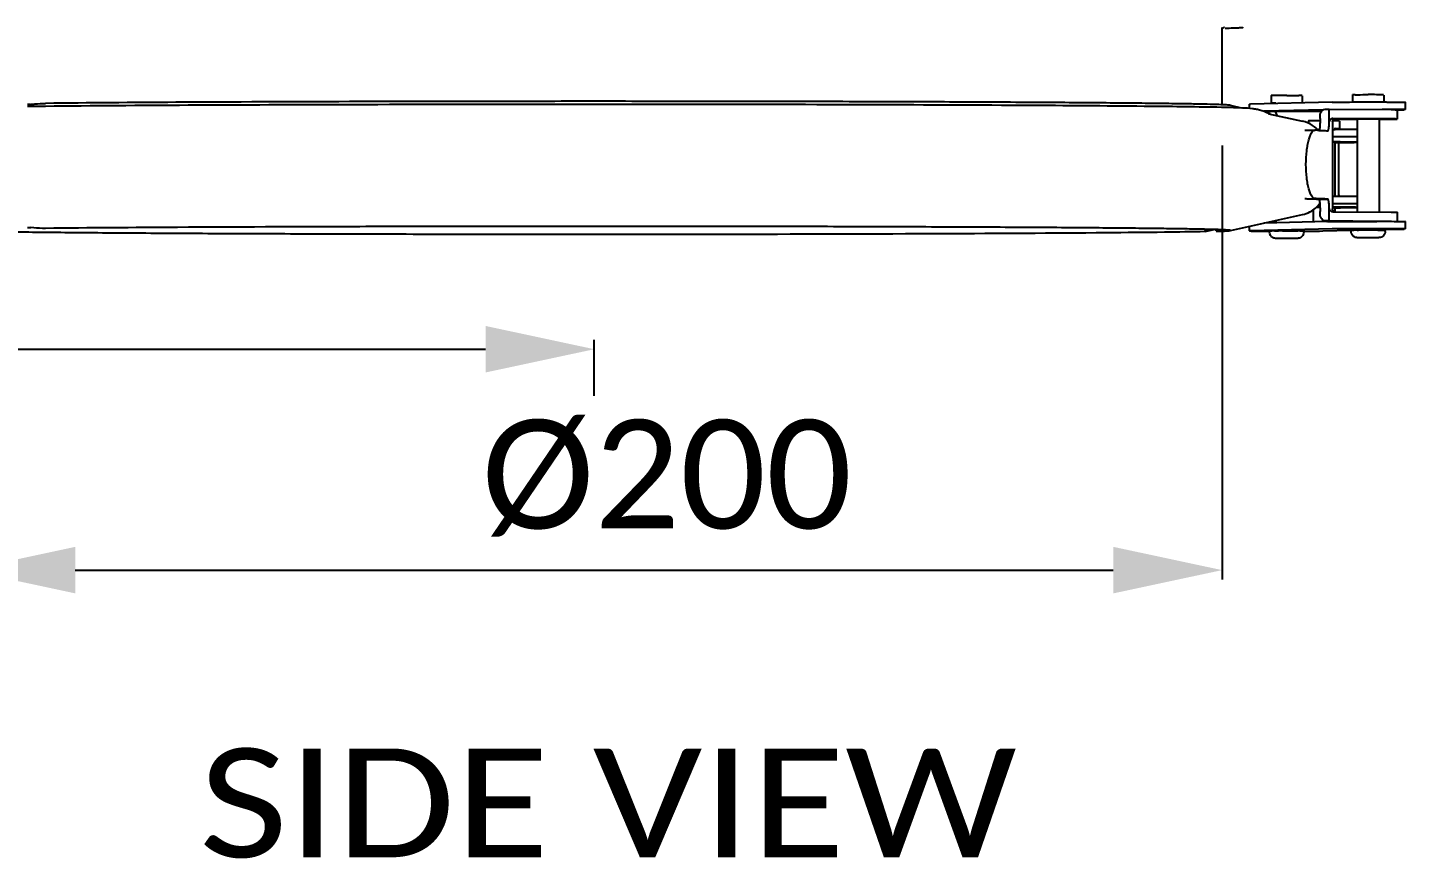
# Model space of a CAD drawing. Header units: millimetres. Extents: x 971 to 5173, y 8 to 3808.
# Drawn here: x 2408.7 to 2630.4, y 2989.9 to 3123.6 of the extents above; entities that cross this region are included whole.
import ezdxf
from ezdxf.enums import TextEntityAlignment as Align

# ---------------------------------------------------------------- set-up
doc = ezdxf.new("R2010")
doc.units = ezdxf.units.MM
doc.header["$LTSCALE"] = 115.5
doc.header["$PDMODE"] = 3
doc.header["$PDSIZE"] = 8
doc.layers.get('0').update_dxf_attribs({"linetype": 'CONTINUOUS'})
doc.layers.get('Defpoints').update_dxf_attribs({"linetype": 'CONTINUOUS'})
doc.styles.get("Standard").update_dxf_attribs({"font": 'calibri.ttf'})
doc.dimstyles.new('DIMSTYLE_4', dxfattribs={"dimtxt": 17.5, "dimasz": 17.5, "dimexe": 1.5, "dimexo": 1, "dimgap": 0.875, "dimtad": 1, "dimdec": 0, "dimdsep": 46, "dimtxsty": 'Standard', "dimblk": '_FILLED', "dimblk1": '_FILLED', "dimblk2": '_FILLED', "dimcen": 0.09, "dimazin": 2, "dimtp": 0.01, "dimtm": 0.01, "dimtfac": 1, "dimtdec": 0, "dimtofl": 0, "dimtmove": 0, "dimatfit": 3, "dimldrblk": '_FILLED', "dimfxl": 1, "dimtolj": 1, "dimarcsym": 0})
doc.dimstyles.new('DIMSTYLE_5', dxfattribs={"dimtxt": 17.5, "dimasz": 17.5, "dimexe": 1.5, "dimexo": 1, "dimgap": 0.875, "dimtad": 1, "dimdsep": 46, "dimtxsty": 'Standard', "dimblk": '_FILLED', "dimblk1": '_FILLED', "dimblk2": '_FILLED', "dimcen": 0.09, "dimazin": 2, "dimtp": 0.01, "dimtm": 0.01, "dimtfac": 1, "dimtofl": 0, "dimtmove": 0, "dimatfit": 3, "dimldrblk": '_FILLED', "dimfxl": 1, "dimtolj": 1, "dimarcsym": 0})

# ---------------------------------------------------------------- blocks, each defined once
blk = doc.blocks.new('_FILLED')
at = {"color": 0, "linetype": 'ByBlock'}
blk.add_solid([(0, 0), (-1, 0.214), (-1, -0.214)], dxfattribs=at)
blk = doc.blocks.new('*D46')
at = {"color": 0, "linetype": 'Continuous', "lineweight": -2}
for p, q in [((2398.89, 3104.65), (2398.89, 3034.83)), ((2600.89, 3104.65), (2600.89, 3034.83)), ((2416.39, 3036.33), (2583.39, 3036.33))]:
    blk.add_line(p, q, dxfattribs=at)
at = {"layer": 'Defpoints', "color": 0}
for p in [(2398.89, 3105.65), (2600.89, 3105.65), (2600.89, 3036.33)]:
    blk.add_point(p, dxfattribs=at)
at = {"color": 0, "linetype": 'ByBlock', "lineweight": -2, "xscale": 17.5, "yscale": 17.5, "zscale": 17.5, "rotation": 180}
blk.add_blockref('_FILLED', (2398.89, 3036.33), dxfattribs=at)
at = {"color": 0, "linetype": 'ByBlock', "lineweight": -2, "xscale": 17.5, "yscale": 17.5, "zscale": 17.5}
blk.add_blockref('_FILLED', (2600.89, 3036.33), dxfattribs=at)
at = {"color": 0, "insert": (2511.56, 3060.53), "char_height": 17.5, "attachment_point": 2, "line_spacing_factor": 0.9}
blk.add_mtext('\\A1;%%c200', dxfattribs=at)
blk = doc.blocks.new('*D47')
at = {"color": 0, "linetype": 'Continuous', "lineweight": -2}
for p, q in [((2107.29, 3212.64), (2107.29, 3070.38)), ((2499.89, 3064.38), (2499.89, 3073.38)), ((2124.79, 3071.88), (2482.39, 3071.88))]:
    blk.add_line(p, q, dxfattribs=at)
at = {"layer": 'Defpoints', "color": 0}
for p in [(2107.29, 3213.64), (2499.89, 3071.88), (2499.89, 3063.38)]:
    blk.add_point(p, dxfattribs=at)
at = {"color": 0, "linetype": 'ByBlock', "lineweight": -2, "xscale": 17.5, "yscale": 17.5, "zscale": 17.5, "rotation": 180}
blk.add_blockref('_FILLED', (2107.29, 3071.88), dxfattribs=at)
at = {"color": 0, "linetype": 'ByBlock', "lineweight": -2, "xscale": 17.5, "yscale": 17.5, "zscale": 17.5}
blk.add_blockref('_FILLED', (2499.89, 3071.88), dxfattribs=at)
at = {"color": 0, "insert": (2303.2, 3096.09), "char_height": 17.5, "attachment_point": 2, "line_spacing_factor": 0.9}
blk.add_mtext('\\A1;393', dxfattribs=at)

msp = doc.modelspace()

# ---------------------------------------------------------------- linework, layer by layer
at = {"color": 0, "linetype": 'Continuous'}
for p, q in [((2600.88919, 3111.21581), (2600.88919, 3123.65423)), ((2600.89326, 3123.60947), (2600.88919, 3123.6091)), ((2601.08678, 3123.60939), (2601.08324, 3123.60902)), ((2608.77461, 3112.66555), (2608.77461, 3111.56557)), ((2609.4802, 3112.72621), (2609.36812, 3112.72539)), ((2613.30104, 3112.72435), (2613.21002, 3112.72515)), ((2613.77461, 3112.66555), (2613.77461, 3111.56557)), ((2621.88783, 3112.78049), (2621.88783, 3111.68052)), ((2626.88783, 3112.78049), (2626.88783, 3111.68052)), ((2602.18979, 3111.13719), (2603.94238, 3110.75179)), ((2605.27461, 3110.67331), (2605.27461, 3111.31558)), ((2618.58956, 3111.64038), (2605.47633, 3111.32544)), ((2617.21485, 3110.40738), (2607.59627, 3110.17638)), ((2609.16044, 3110.18293), (2616.90657, 3110.17156)), ((2609.3396, 3111.50597), (2609.46801, 3111.505)), ((2609.46801, 3111.505), (2609.49374, 3111.50482)), ((2609.49374, 3111.50482), (2609.50807, 3111.50473)), ((2609.52461, 3111.46558), (2609.52461, 3111.42266)), ((2617.64078, 3110.51911), (2618.13453, 3110.51969)), ((2618.13453, 3110.51969), (2628.08453, 3110.43734)), ((2618.13453, 3108.51973), (2618.13453, 3110.51969)), ((2625.93056, 3111.66757), (2626.14418, 3111.66718)), ((2626.14418, 3111.66718), (2626.18553, 3111.6671)), ((2626.18553, 3111.6671), (2626.48205, 3111.66645)), ((2626.48205, 3111.66645), (2626.88505, 3111.66538)), ((2628.10042, 3110.46066), (2627.89579, 3110.46165)), ((2629.07359, 3110.45449), (2628.95698, 3110.45539)), ((2629.05824, 3110.41911), (2629.05824, 3108.91914)), ((2629.05885, 3110.39361), (2630.18611, 3110.42068)), ((2630.38783, 3110.43054), (2630.38783, 3111.63052)), ((2608.33368, 3109.78614), (2613.82946, 3108.5776)), ((2614.76602, 3108.56705), (2614.76602, 3108.26512)), ((2616.65321, 3109.01799), (2616.65321, 3109.51798)), ((2618.64808, 3108.44925), (2618.64808, 3094.44953)), ((2618.90889, 3108.62867), (2618.70187, 3108.62974)), ((2628.08453, 3108.93738), (2618.70278, 3109.01502)), ((2619.04565, 3108.62781), (2618.90889, 3108.62867)), ((2618.94506, 3108.90015), (2622.63783, 3108.89145)), ((2619.00441, 3108.62807), (2618.99279, 3108.90327)), ((2619.76602, 3108.56705), (2619.76602, 3107.46707)), ((2622.13783, 3108.91916), (2622.15033, 3108.92065)), ((2622.63783, 3108.92817), (2622.63783, 3093.98276)), ((2626.13783, 3108.92797), (2626.13783, 3093.95379)), ((2626.63783, 3108.91911), (2626.62533, 3108.91762)), ((2629.03229, 3108.91599), (2629.05824, 3108.9191)), ((2614.2144, 3107.11573), (2615.78977, 3107.11467)), ((2615.78953, 3107.11467), (2615.7979, 3107.11455)), ((2616.17339, 3107.25068), (2616.53324, 3107.25164)), ((2616.46841, 3107.09401), (2616.66531, 3107.08738)), ((2618.6474, 3107.25531), (2619.02764, 3107.25564)), ((2619.01602, 3107.36707), (2619.01602, 3107.25547)), ((2619.02764, 3107.25564), (2619.05653, 3107.25549)), ((2619.03628, 3107.40758), (2619.03063, 3107.40236)), ((2619.03771, 3107.40626), (2619.0869, 3107.4066)), ((2619.0869, 3107.4066), (2619.19586, 3107.40743)), ((2622.63783, 3107.25416), (2622.43559, 3107.25446)), ((2622.63783, 3106.05419), (2622.43559, 3106.05448)), ((2619.01602, 3105.20167), (2619.01602, 3096.45566)), ((2619.02316, 3105.1561), (2619.65671, 3105.1576)), ((2619.51602, 3105.19275), (2619.45888, 3105.18954)), ((2619.64683, 3096.769), (2619.64683, 3105.15774)), ((2616.44982, 3094.73096), (2616.06972, 3094.73063)), ((2616.63799, 3094.73111), (2616.44982, 3094.73096)), ((2616.45209, 3096.03101), (2617.93139, 3096.03274)), ((2616.66531, 3096.0876), (2616.46841, 3096.09424)), ((2619.01602, 3094.70189), (2619.01602, 3094.01273)), ((2619.01981, 3094.65631), (2619.13262, 3094.65654)), ((2619.51602, 3094.69296), (2619.45888, 3094.68976)), ((2622.63783, 3096.45438), (2622.43559, 3096.45468)), ((2622.63783, 3095.25441), (2622.43559, 3095.2547)), ((2602.23506, 3090.98431), (2613.82946, 3093.53394)), ((2617.84583, 3092.42291), (2607.66516, 3092.1784)), ((2615.51602, 3094.28579), (2615.51602, 3092.36695)), ((2616.65321, 3093.51831), (2616.65321, 3094.0183)), ((2617.64078, 3092.51948), (2617.57268, 3092.52209)), ((2618.13453, 3092.52006), (2617.64078, 3092.51948)), ((2618.02973, 3092.41589), (2618.58956, 3092.42933)), ((2618.13453, 3092.52006), (2618.13453, 3094.52002)), ((2625.78258, 3092.45676), (2618.13453, 3092.52006)), ((2618.6613, 3094.01738), (2618.70278, 3094.01533)), ((2618.70278, 3094.01533), (2628.08453, 3093.93768)), ((2619.03299, 3094.01259), (2619.06325, 3094.33035)), ((2619.06325, 3094.33035), (2619.11303, 3094.61646)), ((2625.78258, 3092.4682), (2625.93056, 3092.46796)), ((2625.93056, 3092.46796), (2626.33123, 3092.46718)), ((2626.33123, 3092.46718), (2626.39972, 3092.46703)), ((2629.05824, 3093.91944), (2629.05824, 3092.45477)), ((2629.07467, 3092.45485), (2629.21072, 3092.45372)), ((2630.38783, 3091.23093), (2630.38783, 3092.43091)), ((2598.09998, 3091.17247), (2598.17632, 3090.81104)), ((2598.17632, 3090.81104), (2599.60642, 3091.13599)), ((2599.92685, 3090.8553), (2599.86787, 3091.12966)), ((2605.27461, 3090.916), (2605.27461, 3091.65271)), ((2605.47633, 3090.92585), (2605.27461, 3090.91599)), ((2618.58956, 3091.24079), (2605.47633, 3090.92585)), ((2608.52461, 3090.716), (2608.52461, 3090.866)), ((2608.81176, 3090.92307), (2608.87716, 3090.92394)), ((2609.32514, 3090.92793), (2609.46897, 3090.92882)), ((2609.46792, 3090.92882), (2609.50639, 3090.92904)), ((2609.46897, 3090.92882), (2609.49473, 3090.92897)), ((2609.49473, 3090.92897), (2609.509, 3090.92905)), ((2609.50639, 3090.92904), (2609.642, 3090.92974)), ((2609.509, 3090.92905), (2609.91238, 3090.93089)), ((2609.91238, 3090.93089), (2609.94843, 3090.93102)), ((2610.61859, 3090.93273), (2610.65312, 3090.93279)), ((2611.28333, 3090.93325), (2611.35964, 3090.93324)), ((2611.35964, 3090.93324), (2611.40463, 3090.93323)), ((2611.40463, 3090.93323), (2611.4253, 3090.93322)), ((2612.08235, 3090.93246), (2612.24633, 3090.93209)), ((2612.24633, 3090.93209), (2612.7066, 3090.93062)), ((2612.42297, 3090.93161), (2612.88237, 3090.92986)), ((2612.7066, 3090.93062), (2612.74597, 3090.93046)), ((2612.74597, 3090.93046), (2612.84919, 3090.93001)), ((2612.84919, 3090.93001), (2612.88222, 3090.92986)), ((2612.88222, 3090.92986), (2613.03979, 3090.92905)), ((2612.88237, 3090.92986), (2613.04907, 3090.929)), ((2613.03979, 3090.92905), (2613.0554, 3090.92896)), ((2613.0554, 3090.92896), (2613.08267, 3090.9288)), ((2614.02461, 3090.716), (2614.02461, 3090.866)), ((2617.07288, 3090.90614), (2621.65254, 3091.01613)), ((2621.63783, 3090.83094), (2621.63783, 3090.98094)), ((2622.38783, 3091.23095), (2622.45507, 3091.23422)), ((2622.61753, 3091.04397), (2622.84393, 3091.04509)), ((2622.63783, 3091.23685), (2622.63783, 3091.08094)), ((2625.96895, 3091.04493), (2626.15503, 3091.04399)), ((2626.13783, 3091.23682), (2626.13783, 3091.08094)), ((2626.15055, 3091.12416), (2630.18611, 3091.22108)), ((2626.15503, 3091.04399), (2626.30818, 3091.04307)), ((2626.38783, 3091.23092), (2626.32059, 3091.22765)), ((2627.13783, 3090.83094), (2627.13783, 3090.98094))]:
    msp.add_line(p, q, dxfattribs=at)
for points in [[(2408.71255, 3110.98733), (2410.75135, 3111.00969), (2411.60716, 3111.01781)], [(2619.21303, 3107.25555), (2619.18184, 3107.37221), (2619.17509, 3107.40727)]]:
    msp.add_lwpolyline(points, dxfattribs=at)
for centre, radius, start, end in [((2600.54099, 3128.88867), 5.30742, 274.5781803, 275.8640326), ((2613.41456, 3102.97437), 9.74788, 88.7345192, 88.8813525), ((2622.74118, 3069.99714), 42.84382, 90.5810276, 90.7460456), ((2625.55352, 3020.50007), 92.34324, 89.4601191, 89.6523003), ((2626.51983, 3102.70378), 10.1335, 88.7554352, 88.8940858), ((2609.13466, 3121.25675), 9.74788, 268.7345192, 268.8813525), ((2625.12575, 2503.63296), 606.83501, 89.73846002, 89.85784045), ((2626.48034, 2777.49091), 332.97369, 89.5738333, 89.7212276), ((2604.8792, 3102.66279), 8.00102, 62.2695104, 64.2744661), ((2617.03114, 2855.30218), 253.33031, 90.0849457, 90.3587093), ((2619.37817, 3097.50852), 11.11551, 88.7942935, 88.9340796), ((2611.12286, 2943.52155), 163.65979, 88.1282419, 88.3630921), ((2612.90425, 3104.08541), 4.57582, 41.5317428, 45.4443265), ((2620.19553, 1566.74006), 1539.31605, 89.91662151, 90.057711), ((2620.19731, 1570.05374), 1537.20235, 89.91657313, 90.04263717), ((2617.99504, 2971.95523), 133.25048, 89.5568763, 89.7190942), ((2611.44387, 2943.00234), 153.17433, 88.1202037, 88.3711304), ((2617.07496, 2843.35792), 251.34924, 90.1002496, 90.2392269), ((2620.19553, 1555.94028), 1539.31605, 89.91662151, 90.057711), ((2620.19537, 1556.472), 1539.98431, 89.91665184, 90.057583), ((2617.99504, 2961.45544), 133.25048, 89.5568763, 89.7190942), ((2620.24011, 3094.15584), 1.22157, 155.7935209, 157.2027218), ((2617.99844, 3093.95668), 1.54135, 264.3177585, 265.9919279), ((2617.99449, 3093.89875), 1.48328, 265.9877072, 271.3613263), ((2619.11535, 3094.42633), 0.45903, 223.5916334, 227.1663129), ((2608.90403, 3080.76691), 10.15635, 91.1453662, 91.2878557), ((2609.072, 3072.01269), 18.91217, 90.7884205, 91.1239877), ((2609.8633, 3007.35329), 83.57647, 90.2710519, 90.676064), ((2609.76163, 3016.97799), 73.95123, 90.3381826, 90.685036), ((2611.19439, 2754.20039), 336.73293, 89.9531122, 90.2641428), ((2611.11948, 2762.85842), 328.07469, 90.0874777, 90.2045167), ((2611.29849, 2703.25373), 387.67951, 89.8338111, 89.9746587), ((2612.25582, 2947.11259), 143.8186, 89.5411926, 89.6839785), ((2612.25068, 2946.01318), 144.91802, 89.5428021, 89.6710584), ((2623.13641, 2986.9467), 104.09856, 90.2855923, 90.57324), ((2624.38775, 2178.39248), 912.87681, 89.88940663, 90.11031057), ((2624.29313, 2753.30499), 337.74321, 89.9856486, 90.245848), ((2624.41136, 2719.92795), 371.12025, 89.7595294, 90.0051497), ((2625.89932, 3069.43668), 21.80174, 89.0694808, 89.3203552)]:
    msp.add_arc(centre, radius, start, end, dxfattribs=at)
for points, knots in [([(2601.26854, 3123.64353), (2601.25409, 3123.6308), (2601.18738, 3123.62449), (2601.12912, 3123.61384), (2601.08678, 3123.60939)], [0, 0, 0, 0, 0.311324964, 1, 1, 1, 1]), ([(2604.29598, 3123.64357), (2604.27921, 3123.62889), (2604.2003, 3123.6235), (2604.05555, 3123.60036), (2603.81682, 3123.5864), (2603.33502, 3123.55758), (2602.51973, 3123.52815), (2601.81302, 3123.50735), (2601.40413, 3123.49676)], [0, 0, 0, 0, 0.023074196, 0.075279702, 0.156838524, 0.267679923, 0.576591706, 1, 1, 1, 1]), ([(2609.36812, 3112.72539), (2609.29076, 3112.72477), (2609.15718, 3112.72329), (2608.98484, 3112.72191), (2608.87373, 3112.71783), (2608.80621, 3112.71792), (2608.7893, 3112.70101)], [0, 0, 0, 0, 0.399450296, 0.69414205, 0.876517705, 1, 1, 1, 1]), ([(2611.28197, 3112.73121), (2611.11466, 3112.73121), (2610.51407, 3112.73079), (2609.91348, 3112.72919), (2609.4802, 3112.72621)], [0, 0, 0, 0, 0.278568839, 1, 1, 1, 1]), ([(2611.2811, 3112.73121), (2611.4648, 3112.7312), (2612.10764, 3112.73066), (2612.75048, 3112.72893), (2613.20961, 3112.72515)], [0, 0, 0, 0, 0.285765389, 1, 1, 1, 1]), ([(2613.60486, 3112.7204), (2613.58504, 3112.72078), (2613.48377, 3112.72251), (2613.38249, 3112.72359), (2613.30104, 3112.72435)], [0, 0, 0, 0, 0.195742028, 1, 1, 1, 1]), ([(2613.75991, 3112.70101), (2613.74575, 3112.71516), (2613.69598, 3112.71858), (2613.65397, 3112.71934), (2613.62984, 3112.71988)], [0, 0, 0, 0, 0.453387401, 1, 1, 1, 1]), ([(2622.18333, 3112.83733), (2622.12215, 3112.83653), (2622.03543, 3112.82846), (2621.92585, 3112.83927), (2621.90253, 3112.81595)], [0, 0, 0, 0, 0.649799473, 1, 1, 1, 1]), ([(2622.30723, 3112.83876), (2622.43748, 3112.8401), (2623.13026, 3112.84507), (2623.82307, 3112.84615), (2624.38561, 3112.84615)], [0, 0, 0, 0, 0.188010516, 1, 1, 1, 1]), ([(2626.1139, 3112.84161), (2625.99028, 3112.84239), (2625.41429, 3112.84528), (2624.83829, 3112.84615), (2624.38591, 3112.84615)], [0, 0, 0, 0, 0.214623966, 1, 1, 1, 1]), ([(2626.71542, 3112.83539), (2626.69621, 3112.83576), (2626.59895, 3112.83741), (2626.50168, 3112.83846), (2626.42363, 3112.83921)], [0, 0, 0, 0, 0.197532835, 1, 1, 1, 1]), ([(2626.87314, 3112.81595), (2626.85879, 3112.83029), (2626.80779, 3112.8335), (2626.76484, 3112.83435), (2626.73994, 3112.83489)], [0, 0, 0, 0, 0.448846528, 1, 1, 1, 1]), ([(2409.19744, 3111.27246), (2409.42802, 3111.29873), (2410.22766, 3111.38279), (2411.03098, 3111.44276), (2411.60307, 3111.44899)], [0, 0, 0, 0, 0.288575898, 1, 1, 1, 1]), ([(2411.57284, 3111.01796), (2426.9025, 3111.16983), (2462.2282, 3111.30669), (2507.23553, 3111.3465), (2545.27958, 3111.26846), (2569.67757, 3111.17081), (2588.21458, 3111.02494), (2598.3852, 3110.91016), (2602.20548, 3110.80833)], [0, 0, 0, 0, 0.241251831, 0.555912561, 0.708272547, 0.83994585, 0.939859544, 1, 1, 1, 1]), ([(2602.1898, 3111.13719), (2602.1231, 3111.15186), (2601.93139, 3111.16893), (2601.32991, 3111.21087), (2600.16467, 3111.2506), (2598.28057, 3111.30125), (2595.75548, 3111.34886), (2592.60682, 3111.39681), (2588.85467, 3111.44285), (2584.52355, 3111.48717), (2577.67581, 3111.54605), (2567.91034, 3111.61049), (2554.93016, 3111.67285), (2540.51947, 3111.72147), (2525.0528, 3111.75499), (2508.93215, 3111.77245), (2487.34602, 3111.7735), (2461.86983, 3111.73708), (2434.89989, 3111.63556), (2418.59613, 3111.5252), (2411.60307, 3111.44899)], [0, 0, 0, 0, 0.001074983, 0.003018144, 0.00950073, 0.019413598, 0.032691803, 0.049250161, 0.068981071, 0.091755552, 0.117426697, 0.176770183, 0.245469742, 0.321740211, 0.403599254, 0.488919417, 0.575483424, 0.74337032, 0.889920999, 1, 1, 1, 1]), ([(2602.20548, 3110.80833), (2602.86422, 3110.79078), (2604.05185, 3110.75385), (2605.2408, 3110.69124), (2605.76638, 3110.62439)], [0, 0, 0, 0, 0.554319785, 1, 1, 1, 1]), ([(2605.2746, 3111.31557), (2605.27448, 3111.31988), (2605.30159, 3111.31525), (2605.32988, 3111.32349), (2605.39854, 3111.32224), (2605.44704, 3111.32473), (2605.47633, 3111.32544)], [0, 0, 0, 0, 0.063922566, 0.252586584, 0.565108558, 1, 1, 1, 1]), ([(2605.76638, 3110.62439), (2605.81479, 3110.61823), (2606.08279, 3110.58207), (2606.34945, 3110.53485), (2606.56585, 3110.48692)], [0, 0, 0, 0, 0.180414025, 1, 1, 1, 1]), ([(2606.56585, 3110.48692), (2606.6842, 3110.46071), (2607.29831, 3110.31201), (2607.89596, 3110.0909), (2608.35591, 3109.86902)], [0, 0, 0, 0, 0.191831425, 1, 1, 1, 1]), ([(2607.64952, 3110.15915), (2607.77936, 3110.1611), (2608.283, 3110.16874), (2608.78664, 3110.17675), (2609.16044, 3110.18293)], [0, 0, 0, 0, 0.257797063, 1, 1, 1, 1]), ([(2608.7893, 3111.53012), (2608.80346, 3111.51596), (2608.85323, 3111.51255), (2608.89524, 3111.51178), (2608.91937, 3111.51125)], [0, 0, 0, 0, 0.453387401, 1, 1, 1, 1]), ([(2608.94435, 3111.51073), (2608.96912, 3111.51024), (2609.10073, 3111.50808), (2609.23235, 3111.50685), (2609.33919, 3111.50597)], [0, 0, 0, 0, 0.188263656, 1, 1, 1, 1]), ([(2609.16044, 3110.18293), (2609.27764, 3110.18487), (2609.46468, 3110.03487), (2609.60812, 3109.76813), (2609.6755, 3109.58631), (2609.70592, 3109.48504)], [0, 0, 0, 0, 0.379618375, 0.657567098, 1, 1, 1, 1]), ([(2609.48257, 3111.51487), (2609.48254, 3111.51488), (2609.4823, 3111.51476), (2609.48273, 3111.51472), (2609.48286, 3111.51468)], [0, 0, 0, 0, 0.212723982, 1, 1, 1, 1]), ([(2609.50402, 3111.50602), (2609.49935, 3111.50946), (2609.49203, 3111.51254), (2609.48453, 3111.51466), (2609.48257, 3111.51487)], [0, 0, 0, 0, 0.747121055, 1, 1, 1, 1]), ([(2609.51, 3111.50086), (2609.50903, 3111.50183), (2609.5071, 3111.50362), (2609.50504, 3111.50527), (2609.50402, 3111.50602)], [0, 0, 0, 0, 0.520746018, 1, 1, 1, 1]), ([(2616.65321, 3109.51798), (2616.65321, 3109.77304), (2616.86137, 3110.30205), (2617.38857, 3110.51882), (2617.64078, 3110.51911)], [0, 0, 0, 0, 0.502810822, 1, 1, 1, 1]), ([(2618.58956, 3111.64038), (2619.51905, 3111.6627), (2621.96639, 3111.66252), (2624.41329, 3111.67015), (2625.93056, 3111.66757)], [0, 0, 0, 0, 0.379952485, 1, 1, 1, 1]), ([(2626.88505, 3111.66538), (2627.13527, 3111.66465), (2627.61356, 3111.663), (2628.29329, 3111.65978), (2628.89362, 3111.65605), (2629.40225, 3111.65172), (2629.76443, 3111.6479), (2630.00005, 3111.64397), (2630.13596, 3111.64218), (2630.23882, 3111.6377), (2630.321, 3111.6396), (2630.35563, 3111.62951), (2630.3877, 3111.63572), (2630.38784, 3111.63053)], [0, 0, 0, 0, 0.214272665, 0.409577137, 0.582094699, 0.728323404, 0.845268178, 0.891984104, 0.930542763, 0.960761127, 0.982463404, 0.995549939, 1, 1, 1, 1]), ([(2628.08453, 3110.43734), (2628.2237, 3110.43619), (2628.41914, 3110.43453), (2628.65997, 3110.43103), (2628.79981, 3110.4296), (2628.90505, 3110.42526), (2628.99068, 3110.42776), (2629.02406, 3110.41739), (2629.0588, 3110.42423), (2629.05812, 3110.41907)], [0, 0, 0, 0, 0.428666268, 0.601182665, 0.743751449, 0.855499811, 0.935769202, 0.983969014, 1, 1, 1, 1]), ([(2630.38784, 3110.43055), (2630.38775, 3110.43776), (2630.34261, 3110.42781), (2630.2948, 3110.44224), (2630.18013, 3110.43856), (2630.03729, 3110.44442), (2629.84887, 3110.44624), (2629.52427, 3110.45084), (2629.26106, 3110.45299), (2629.07359, 3110.45449)], [0, 0, 0, 0, 0.016462149, 0.065086859, 0.145651885, 0.2576227, 0.400112473, 0.572192434, 1, 1, 1, 1]), ([(2616.11466, 3107.346), (2615.90335, 3107.55401), (2615.22246, 3108.10797), (2614.39262, 3108.45376), (2613.82946, 3108.5776)], [0, 0, 0, 0, 0.339604967, 1, 1, 1, 1]), ([(2615.44513, 3108.62753), (2615.35601, 3108.62689), (2615.20184, 3108.62511), (2615.00239, 3108.62437), (2614.87578, 3108.61866), (2614.79906, 3108.62085), (2614.78071, 3108.60251)], [0, 0, 0, 0, 0.401218847, 0.698675914, 0.8831993, 1, 1, 1, 1]), ([(2616.65321, 3109.01799), (2616.65321, 3108.79512), (2616.64681, 3108.37589), (2616.62082, 3107.80648), (2616.57289, 3107.38235), (2616.53514, 3107.14649), (2616.49624, 3107.07119)], [0, 0, 0, 0, 0.341316046, 0.64265554, 0.870198481, 1, 1, 1, 1]), ([(2617.93139, 3107.03252), (2617.94981, 3107.03145), (2617.99148, 3107.09043), (2618.01841, 3107.19837), (2618.05463, 3107.38331), (2618.09415, 3107.73945), (2618.12715, 3108.29401), (2618.13453, 3108.76454), (2618.13453, 3109.01972)], [0, 0, 0, 0, 0.027399049, 0.085770445, 0.177667731, 0.300624221, 0.621037681, 1, 1, 1, 1]), ([(2618.70278, 3109.01502), (2618.58403, 3109.016), (2618.38874, 3108.96209), (2618.18584, 3108.76714), (2618.13453, 3108.60693), (2618.13453, 3108.51973)], [0, 0, 0, 0, 0.430799497, 0.683703763, 1, 1, 1, 1]), ([(2618.64808, 3108.44925), (2618.64808, 3108.56668), (2618.72647, 3108.77475), (2618.90528, 3108.89419), (2618.98734, 3108.91478)], [0, 0, 0, 0, 0.581228305, 1, 1, 1, 1]), ([(2619.58495, 3108.62211), (2619.55219, 3108.62272), (2619.37244, 3108.62544), (2619.19266, 3108.62682), (2619.04565, 3108.62781)], [0, 0, 0, 0, 0.182224258, 1, 1, 1, 1]), ([(2619.75132, 3108.60251), (2619.7366, 3108.61722), (2619.6832, 3108.61998), (2619.63844, 3108.62102), (2619.61206, 3108.62157)], [0, 0, 0, 0, 0.440988357, 1, 1, 1, 1]), ([(2622.15033, 3108.92065), (2622.16926, 3108.92179), (2622.33163, 3108.92573), (2622.49397, 3108.92704), (2622.63737, 3108.92817)], [0, 0, 0, 0, 0.11680288, 1, 1, 1, 1]), ([(2622.63737, 3108.92817), (2622.89931, 3108.93024), (2624.07126, 3108.93492), (2625.24324, 3108.93541), (2626.1532, 3108.92805)], [0, 0, 0, 0, 0.223520425, 1, 1, 1, 1]), ([(2626.14564, 3108.89149), (2626.80357, 3108.89319), (2627.6662, 3108.89441), (2628.6282, 3108.90754), (2628.93271, 3108.90998), (2629.03229, 3108.91599)], [0, 0, 0, 0, 0.683723251, 0.896322507, 1, 1, 1, 1]), ([(2626.1532, 3108.92805), (2626.2225, 3108.92749), (2626.34203, 3108.926), (2626.48205, 3108.92522), (2626.56157, 3108.92216), (2626.60437, 3108.92338), (2626.62066, 3108.91828), (2626.63822, 3108.92165), (2626.63775, 3108.91911)], [0, 0, 0, 0, 0.428868884, 0.743718284, 0.855600121, 0.935933, 0.984073272, 1, 1, 1, 1]), ([(2629.05812, 3108.9191), (2629.0588, 3108.92426), (2629.02406, 3108.91742), (2628.99068, 3108.92779), (2628.90505, 3108.92529), (2628.79981, 3108.92963), (2628.65997, 3108.93106), (2628.41914, 3108.93456), (2628.2237, 3108.93622), (2628.08453, 3108.93738)], [0, 0, 0, 0, 0.016030986, 0.064230798, 0.144500189, 0.256248551, 0.398817335, 0.571333732, 1, 1, 1, 1]), ([(2615.7979, 3096.11477), (2615.70844, 3096.11734), (2615.49899, 3096.23294), (2615.26553, 3096.56443), (2615.03343, 3097.06398), (2614.8224, 3097.73318), (2614.63858, 3098.55455), (2614.44085, 3099.86688), (2614.34437, 3101.63147), (2614.43706, 3103.39423), (2614.63298, 3104.70482), (2614.81336, 3105.51898), (2615.03093, 3106.19172), (2615.27732, 3106.73454), (2615.5785, 3107.11477), (2615.78977, 3107.11467)], [0, 0, 0, 0, 0.022873429, 0.056314813, 0.103024841, 0.163069288, 0.235361213, 0.317956021, 0.502059233, 0.685936099, 0.768252001, 0.840169541, 0.899770696, 0.945999275, 1, 1, 1, 1]), ([(2616.66531, 3107.08738), (2616.79042, 3107.08306), (2617.21256, 3107.06769), (2617.63464, 3107.04971), (2617.93139, 3107.03252)], [0, 0, 0, 0, 0.296341507, 1, 1, 1, 1]), ([(2619.05658, 3107.41598), (2619.05667, 3107.41597), (2619.06231, 3107.42265), (2619.04195, 3107.41235), (2619.03628, 3107.40758)], [0, 0, 0, 0, 0.011778788, 1, 1, 1, 1]), ([(2619.19586, 3107.40743), (2619.2699, 3107.40803), (2619.39774, 3107.40945), (2619.5626, 3107.41095), (2619.66955, 3107.41467), (2619.73474, 3107.41504), (2619.75132, 3107.43162)], [0, 0, 0, 0, 0.398342141, 0.691989852, 0.873850143, 1, 1, 1, 1]), ([(2622.66206, 3105.20952), (2622.42643, 3105.21262), (2621.09082, 3105.2249), (2619.75516, 3105.22839), (2618.65515, 3105.23006)], [0, 0, 0, 0, 0.176429187, 1, 1, 1, 1]), ([(2619.02558, 3105.20172), (2619.09562, 3105.20116), (2619.2165, 3105.19966), (2619.35811, 3105.19889), (2619.43861, 3105.1958), (2619.482, 3105.19706), (2619.49854, 3105.19186), (2619.51644, 3105.19533), (2619.51596, 3105.19275)], [0, 0, 0, 0, 0.428303529, 0.743181723, 0.855048616, 0.935496029, 0.983954092, 1, 1, 1, 1]), ([(2619.65671, 3105.1576), (2619.96474, 3105.15845), (2620.96071, 3105.16207), (2621.9567, 3105.16687), (2622.64458, 3105.17577)], [0, 0, 0, 0, 0.309278276, 1, 1, 1, 1]), ([(2613.82946, 3093.53394), (2614.24004, 3093.62423), (2615.31529, 3094.00851), (2616.20846, 3094.78301), (2616.62276, 3095.35898)], [0, 0, 0, 0, 0.372062666, 1, 1, 1, 1]), ([(2614.2227, 3096.11584), (2614.45607, 3096.10929), (2615.19939, 3096.08674), (2615.94274, 3096.06077), (2616.45209, 3096.03101)], [0, 0, 0, 0, 0.313933809, 1, 1, 1, 1]), ([(2616.45209, 3096.03101), (2616.47153, 3096.02988), (2616.50997, 3095.96705), (2616.53895, 3095.85555), (2616.57374, 3095.66616), (2616.61346, 3095.30552), (2616.64573, 3094.74714), (2616.65321, 3094.27414), (2616.65321, 3094.0183)], [0, 0, 0, 0, 0.028598543, 0.088464765, 0.181410257, 0.30483905, 0.624338341, 1, 1, 1, 1]), ([(2617.93139, 3096.03274), (2617.84553, 3096.03772), (2617.42369, 3096.05994), (2617.00154, 3096.07599), (2616.66531, 3096.0876)], [0, 0, 0, 0, 0.203584692, 1, 1, 1, 1]), ([(2618.13453, 3094.02003), (2618.13453, 3094.27587), (2618.12698, 3094.7489), (2618.09432, 3095.30725), (2618.05416, 3095.66794), (2618.01902, 3095.85726), (2617.98975, 3095.96898), (2617.95092, 3096.03161), (2617.93139, 3096.03274)], [0, 0, 0, 0, 0.375568673, 0.695004978, 0.818423084, 0.911375811, 0.971283297, 1, 1, 1, 1]), ([(2622.66206, 3094.70974), (2622.42643, 3094.71284), (2621.09082, 3094.72511), (2619.75516, 3094.7286), (2618.65515, 3094.73027)], [0, 0, 0, 0, 0.176429187, 1, 1, 1, 1]), ([(2619.02558, 3094.70194), (2619.09562, 3094.70137), (2619.2165, 3094.69988), (2619.35811, 3094.69911), (2619.43861, 3094.69601), (2619.482, 3094.69727), (2619.49854, 3094.69207), (2619.51644, 3094.69554), (2619.51596, 3094.69296)], [0, 0, 0, 0, 0.428303529, 0.743181723, 0.855048616, 0.935496029, 0.983954092, 1, 1, 1, 1]), ([(2619.13262, 3094.65654), (2619.49529, 3094.6573), (2620.66474, 3094.66084), (2621.83421, 3094.66554), (2622.64093, 3094.67594)], [0, 0, 0, 0, 0.310118697, 1, 1, 1, 1]), ([(2609.59191, 3092.59347), (2609.56803, 3092.54221), (2609.48561, 3092.38535), (2609.35432, 3092.2318), (2609.23609, 3092.1955)], [0, 0, 0, 0, 0.313736356, 1, 1, 1, 1]), ([(2617.57266, 3092.52181), (2617.33163, 3092.53853), (2616.8427, 3092.76916), (2616.65321, 3093.27411), (2616.65321, 3093.51831)], [0, 0, 0, 0, 0.49734012, 1, 1, 1, 1]), ([(2618.13453, 3094.52002), (2618.13453, 3094.37373), (2618.28807, 3094.10892), (2618.54814, 3094.02526), (2618.66129, 3094.01701)], [0, 0, 0, 0, 0.563201817, 1, 1, 1, 1]), ([(2618.58956, 3092.42933), (2619.49713, 3092.45113), (2621.89513, 3092.45141), (2624.29271, 3092.45904), (2625.78258, 3092.45676)], [0, 0, 0, 0, 0.378624348, 1, 1, 1, 1]), ([(2618.78289, 3094.10982), (2618.76636, 3094.12719), (2618.68859, 3094.22282), (2618.64808, 3094.35031), (2618.64808, 3094.44953)], [0, 0, 0, 0, 0.194584877, 1, 1, 1, 1]), ([(2618.91954, 3094.00941), (2618.91256, 3094.01262), (2618.87044, 3094.03393), (2618.83224, 3094.06284), (2618.80327, 3094.08971)], [0, 0, 0, 0, 0.162634209, 1, 1, 1, 1]), ([(2626.39972, 3092.46703), (2626.65379, 3092.46645), (2627.54544, 3092.46396), (2628.4371, 3092.45994), (2629.07467, 3092.45485)], [0, 0, 0, 0, 0.284938192, 1, 1, 1, 1]), ([(2628.08453, 3093.93768), (2628.2237, 3093.93653), (2628.41914, 3093.93487), (2628.65997, 3093.93137), (2628.79981, 3093.92993), (2628.90505, 3093.9256), (2628.99068, 3093.92809), (2629.02406, 3093.91772), (2629.0588, 3093.92457), (2629.05812, 3093.91941)], [0, 0, 0, 0, 0.428666268, 0.601182665, 0.743751449, 0.855499811, 0.935769202, 0.983969014, 1, 1, 1, 1]), ([(2629.21072, 3092.45372), (2629.37903, 3092.45227), (2629.61516, 3092.45017), (2629.9062, 3092.4458), (2630.07472, 3092.44399), (2630.20244, 3092.43864), (2630.30468, 3092.44163), (2630.34765, 3092.42886), (2630.38766, 3092.43736), (2630.38784, 3092.43092)], [0, 0, 0, 0, 0.428802782, 0.600862303, 0.743128297, 0.854797298, 0.935119754, 0.983568963, 1, 1, 1, 1]), ([(2598.17632, 3090.81104), (2595.9978, 3090.76308), (2590.69017, 3090.68562), (2576.68937, 3090.54564), (2553.86021, 3090.42458), (2528.20641, 3090.35735), (2505.23638, 3090.33693), (2487.39446, 3090.34089), (2469.94075, 3090.36451), (2453.41755, 3090.40693), (2438.33825, 3090.46678), (2426.89241, 3090.53178), (2418.80459, 3090.59297), (2413.65487, 3090.63949), (2409.1764, 3090.68909), (2405.40357, 3090.73897), (2402.36702, 3090.79487), (2400.087, 3090.83923), (2398.58832, 3090.90676), (2397.84382, 3090.92761), (2397.6086, 3090.97037)], [0, 0, 0, 0, 0.032591836, 0.079393032, 0.209419865, 0.374049356, 0.463096821, 0.55298123, 0.640910015, 0.724151199, 0.80011843, 0.866452053, 0.89534845, 0.921091107, 0.943478766, 0.962337969, 0.977522431, 0.988913238, 0.99642408, 1, 1, 1, 1]), ([(2411.59292, 3091.32403), (2411.42715, 3091.32222), (2410.63774, 3091.33233), (2409.85002, 3091.39686), (2409.22978, 3091.46039)], [0, 0, 0, 0, 0.210041735, 1, 1, 1, 1]), ([(2602.23287, 3090.99427), (2602.23089, 3091.00326), (2602.19057, 3091.01098), (2602.13131, 3091.02449), (2602.01731, 3091.03599), (2601.78949, 3091.056), (2601.39349, 3091.07796), (2600.79523, 3091.10372), (2600.02786, 3091.12918), (2599.09448, 3091.15479), (2597.99597, 3091.1802), (2596.207, 3091.21589), (2593.57436, 3091.25833), (2589.95241, 3091.30547), (2585.73164, 3091.35074), (2580.94011, 3091.39384), (2575.60965, 3091.43439), (2569.77574, 3091.4721), (2563.47714, 3091.50671), (2554.27347, 3091.54948), (2541.94437, 3091.59268), (2526.3944, 3091.62798), (2510.14067, 3091.64691), (2493.61475, 3091.64897), (2477.25542, 3091.63406), (2457.01461, 3091.59375), (2435.19433, 3091.51239), (2418.67388, 3091.40124), (2411.59292, 3091.32403)], [0, 0, 0, 0, 0.000144929, 0.000501896, 0.001079307, 0.001878451, 0.004141582, 0.007288703, 0.011315926, 0.016217166, 0.021983451, 0.028605538, 0.044373304, 0.063414578, 0.085603594, 0.110793087, 0.138814762, 0.169483522, 0.202594513, 0.23792799, 0.314309606, 0.396600398, 0.482615302, 0.570070592, 0.656644322, 0.740037773, 0.888570803, 1, 1, 1, 1]), ([(2599.92685, 3090.8553), (2600.14996, 3090.8619), (2600.8146, 3090.8842), (2601.47974, 3090.90635), (2601.92016, 3090.94225)], [0, 0, 0, 0, 0.335605677, 1, 1, 1, 1]), ([(2601.92016, 3090.94225), (2601.95037, 3090.94472), (2602.04045, 3090.95298), (2602.13098, 3090.96141), (2602.1898, 3090.97435)], [0, 0, 0, 0, 0.334794103, 1, 1, 1, 1]), ([(2605.2746, 3090.91599), (2605.27465, 3090.91122), (2605.30425, 3090.91668), (2605.33592, 3090.90747), (2605.41149, 3090.90902), (2605.50602, 3090.90484), (2605.63104, 3090.90307), (2605.84802, 3090.8993), (2606.18205, 3090.89558), (2606.65212, 3090.89135), (2607.20861, 3090.88765), (2607.84094, 3090.88441), (2608.28664, 3090.88271), (2608.52024, 3090.88193)], [0, 0, 0, 0, 0.004413028, 0.017388765, 0.038898396, 0.068871104, 0.107153803, 0.153549246, 0.269849217, 0.415596953, 0.588103805, 0.7841113, 1, 1, 1, 1]), ([(2608.53931, 3090.90146), (2608.55386, 3090.91602), (2608.60612, 3090.9191), (2608.65007, 3090.92011), (2608.67576, 3090.92069)], [0, 0, 0, 0, 0.444697314, 1, 1, 1, 1]), ([(2608.76096, 3090.9097), (2608.72279, 3090.91032), (2608.6524, 3090.91084), (2608.61636, 3090.91398), (2608.57153, 3090.9147), (2608.59614, 3090.92264), (2608.61004, 3090.91883), (2608.62583, 3090.91934)], [0, 0, 0, 0, 0.483457986, 0.741443936, 0.784903058, 0.799966229, 1, 1, 1, 1]), ([(2608.62583, 3090.91934), (2608.64038, 3090.91981), (2608.72425, 3090.92197), (2608.80814, 3090.92308), (2608.87748, 3090.92394)], [0, 0, 0, 0, 0.173494774, 1, 1, 1, 1]), ([(2613.40706, 3090.92658), (2613.50785, 3090.92574), (2613.65585, 3090.92574), (2613.84929, 3090.91946), (2613.92127, 3090.92222), (2613.99343, 3090.91344), (2613.93989, 3090.91319), (2613.92338, 3090.91265)], [0, 0, 0, 0, 0.491195589, 0.744071554, 0.887510831, 0.919508103, 1, 1, 1, 1]), ([(2613.40747, 3090.92658), (2613.48817, 3090.92591), (2613.62745, 3090.92427), (2613.80722, 3090.92291), (2613.92256, 3090.91829), (2613.99257, 3090.9188), (2614.00991, 3090.90146)], [0, 0, 0, 0, 0.400437471, 0.695586054, 0.8783434, 1, 1, 1, 1]), ([(2614.02955, 3090.88194), (2614.3773, 3090.88308), (2615.39174, 3090.88842), (2616.40635, 3090.89013), (2617.07288, 3090.90614)], [0, 0, 0, 0, 0.342793136, 1, 1, 1, 1]), ([(2622.6302, 3091.26759), (2621.77577, 3091.26592), (2620.42892, 3091.25939), (2619.0819, 3091.25262), (2618.58956, 3091.24079)], [0, 0, 0, 0, 0.63435923, 1, 1, 1, 1]), ([(2621.65253, 3091.01641), (2621.66808, 3091.03195), (2621.72676, 3091.03382), (2621.77556, 3091.03536), (2621.80524, 3091.03598)], [0, 0, 0, 0, 0.425467735, 1, 1, 1, 1]), ([(2621.80524, 3091.03598), (2621.82416, 3091.03638), (2621.92055, 3091.03814), (2622.01694, 3091.03925), (2622.09441, 3091.04005)], [0, 0, 0, 0, 0.19635003, 1, 1, 1, 1]), ([(2622.52229, 3091.22633), (2622.50277, 3091.22665), (2622.47071, 3091.22814), (2622.42408, 3091.22654), (2622.40671, 3091.23213), (2622.38728, 3091.22822), (2622.3879, 3091.23095)], [0, 0, 0, 0, 0.435255814, 0.74862822, 0.937574318, 1, 1, 1, 1]), ([(2622.45507, 3091.23422), (2622.4658, 3091.23448), (2622.52083, 3091.23563), (2622.57587, 3091.23638), (2622.62017, 3091.23691)], [0, 0, 0, 0, 0.194924669, 1, 1, 1, 1]), ([(2622.62017, 3091.23691), (2622.75597, 3091.23855), (2623.5166, 3091.24389), (2624.27724, 3091.24435), (2624.90208, 3091.24329)], [0, 0, 0, 0, 0.178543415, 1, 1, 1, 1]), ([(2624.90208, 3091.24329), (2625.03052, 3091.24307), (2625.44914, 3091.24197), (2625.86777, 3091.24041), (2626.15792, 3091.23688)], [0, 0, 0, 0, 0.306837184, 1, 1, 1, 1]), ([(2630.38784, 3091.23094), (2630.38776, 3091.23737), (2630.34761, 3091.22889), (2630.30497, 3091.24163), (2630.20281, 3091.23866), (2630.07541, 3091.24399), (2629.90722, 3091.24581), (2629.61675, 3091.25017), (2629.17238, 3091.25423), (2628.55202, 3091.25879), (2627.82628, 3091.26254), (2627.01379, 3091.26559), (2626.44522, 3091.267), (2626.1498, 3091.26758)], [0, 0, 0, 0, 0.004552411, 0.017985024, 0.040245687, 0.071213228, 0.110663669, 0.158358022, 0.2772651, 0.424913026, 0.597572488, 0.790902361, 1, 1, 1, 1]), ([(2626.25338, 3091.23554), (2626.27289, 3091.23522), (2626.30495, 3091.23373), (2626.35158, 3091.23533), (2626.36895, 3091.22974), (2626.38838, 3091.23365), (2626.38777, 3091.23092)], [0, 0, 0, 0, 0.435255814, 0.74862822, 0.937574318, 1, 1, 1, 1]), ([(2626.30818, 3091.04307), (2626.41826, 3091.04236), (2626.60889, 3091.03992), (2626.85622, 3091.04035), (2627.00988, 3091.03138), (2627.10238, 3091.03716), (2627.12313, 3091.01641)], [0, 0, 0, 0, 0.404295418, 0.70528266, 0.89221097, 1, 1, 1, 1]), ([(2609.88423, 3089.70917), (2609.7583, 3089.71021), (2609.52532, 3089.70335), (2609.1451, 3089.76053), (2608.92149, 3089.90487), (2608.81755, 3090.00881)], [0, 0, 0, 0, 0.331368311, 0.613248011, 1, 1, 1, 1]), ([(2613.73166, 3090.00881), (2613.58816, 3089.86531), (2613.30786, 3089.7198), (2612.91049, 3089.71133), (2612.55645, 3089.70806), (2612.09357, 3089.70588), (2611.53166, 3089.7047), (2610.78356, 3089.70491), (2610.2307, 3089.70632), (2609.88423, 3089.70917)], [0, 0, 0, 0, 0.155482943, 0.221854091, 0.30403757, 0.426857647, 0.576434298, 0.734553886, 1, 1, 1, 1]), ([(2625.88425, 3089.82509), (2625.54687, 3089.82162), (2624.99645, 3089.82016), (2624.23998, 3089.8195), (2623.64888, 3089.82069), (2623.15404, 3089.82232), (2622.77979, 3089.82666), (2622.36772, 3089.83062), (2622.07891, 3089.97562), (2621.93077, 3090.12375)], [0, 0, 0, 0, 0.251731632, 0.410664494, 0.564400112, 0.69275986, 0.779835944, 0.843702483, 1, 1, 1, 1]), ([(2626.84489, 3090.12375), (2626.7515, 3090.03037), (2626.54149, 3089.8889), (2626.19777, 3089.82038), (2625.98474, 3089.82612), (2625.88425, 3089.82509)], [0, 0, 0, 0, 0.382863341, 0.708682886, 1, 1, 1, 1])]:
    msp.add_open_spline(points, degree=3, knots=knots, dxfattribs=at)
for points in [[(2608.7893, 3112.70101), (2608.78025, 3112.69196), (2608.77461, 3112.67835), (2608.77461, 3112.66555)], [(2621.90253, 3112.81595), (2621.89348, 3112.8069), (2621.88783, 3112.79329), (2621.88783, 3112.78049)], [(2409.19744, 3111.27246), (2409.03556, 3111.25402), (2408.87266, 3111.24352), (2408.70979, 3111.23902)], [(2609.52461, 3111.46558), (2609.52461, 3111.47831), (2609.519, 3111.49186), (2609.51, 3111.50086)], [(2614.78071, 3108.60251), (2614.77167, 3108.59346), (2614.76602, 3108.57984), (2614.76602, 3108.56705)], [(2619.03063, 3107.40236), (2619.02162, 3107.39336), (2619.01602, 3107.3798), (2619.01602, 3107.36707)], [(2619.75132, 3107.43162), (2619.76037, 3107.44066), (2619.76602, 3107.45428), (2619.76602, 3107.46707)], [(2619.0429, 3094.39552), (2619.05812, 3094.47549), (2619.08243, 3094.55412), (2619.11397, 3094.62916)], [(2619.64683, 3096.769), (2619.64736, 3096.66387), (2619.63307, 3096.55864), (2619.6132, 3096.45541)], [(2617.43997, 3092.53308), (2617.53709, 3092.47698), (2617.64559, 3092.43723), (2617.75602, 3092.41764)], [(2408.69826, 3091.48881), (2408.87568, 3091.48711), (2409.05328, 3091.47847), (2409.22978, 3091.46039)], [(2608.81755, 3090.00881), (2608.63712, 3090.18923), (2608.52461, 3090.46084), (2608.52461, 3090.716)], [(2610.65312, 3090.93279), (2610.86319, 3090.9331), (2611.07326, 3090.93325), (2611.28333, 3090.93325)], [(2611.4253, 3090.93322), (2611.64432, 3090.93314), (2611.86334, 3090.9329), (2612.08235, 3090.93246)], [(2614.02461, 3090.716), (2614.02461, 3090.46084), (2613.91209, 3090.18923), (2613.73166, 3090.00881)], [(2614.00991, 3090.90146), (2614.01895, 3090.89241), (2614.02461, 3090.87879), (2614.02461, 3090.866)], [(2621.93077, 3090.12375), (2621.75035, 3090.30417), (2621.63783, 3090.57579), (2621.63783, 3090.83094)], [(2622.63783, 3091.08094), (2622.63783, 3091.06821), (2622.63222, 3091.05466), (2622.62322, 3091.04566)], [(2626.15244, 3091.04566), (2626.14344, 3091.05466), (2626.13783, 3091.06821), (2626.13783, 3091.08094)], [(2627.13783, 3090.83094), (2627.13783, 3090.57579), (2627.02531, 3090.30417), (2626.84489, 3090.12375)], [(2627.12313, 3091.01641), (2627.13218, 3091.00736), (2627.13783, 3090.99374), (2627.13783, 3090.98094)]]:
    msp.add_open_spline(points, degree=3, dxfattribs=at)

# ---------------------------------------------------------------- texts
at = {"color": 0, "linetype": 'Continuous', "width": 1.125894}
msp.add_text('SIDE VIEW', height=17.5, dxfattribs=at).set_placement((2436.29901, 2990.11639), (2567.85543, 2990.11639), align=Align.FIT)

# ---------------------------------------------------------------- dimensions: what is measured, and where the dimension line sits
at = {"color": 0, "linetype": 'Continuous'}
dim = msp.add_linear_dim(base=(2499.88919, 3071.88091), p1=(2107.29077, 3213.64297), p2=(2499.88919, 3063.38091), dimstyle='DIMSTYLE_4', dxfattribs=at)
dim.commit()
dim.dimension.update_dxf_attribs({"geometry": '*D47', "text_midpoint": (2303.19963, 3071.88091), "dimtype": 160})
dim = msp.add_linear_dim(base=(2600.88919, 3036.32657), p1=(2398.88919, 3105.65452), p2=(2600.88919, 3105.65452), text='%%c200', dimstyle='DIMSTYLE_5', override={"dimtxsty": 'Standard'}, dxfattribs=at)
dim.commit()
dim.dimension.update_dxf_attribs({"geometry": '*D46', "text_midpoint": (2511.55586, 3036.32657), "dimtype": 160})

doc.saveas('drawing.dxf')
